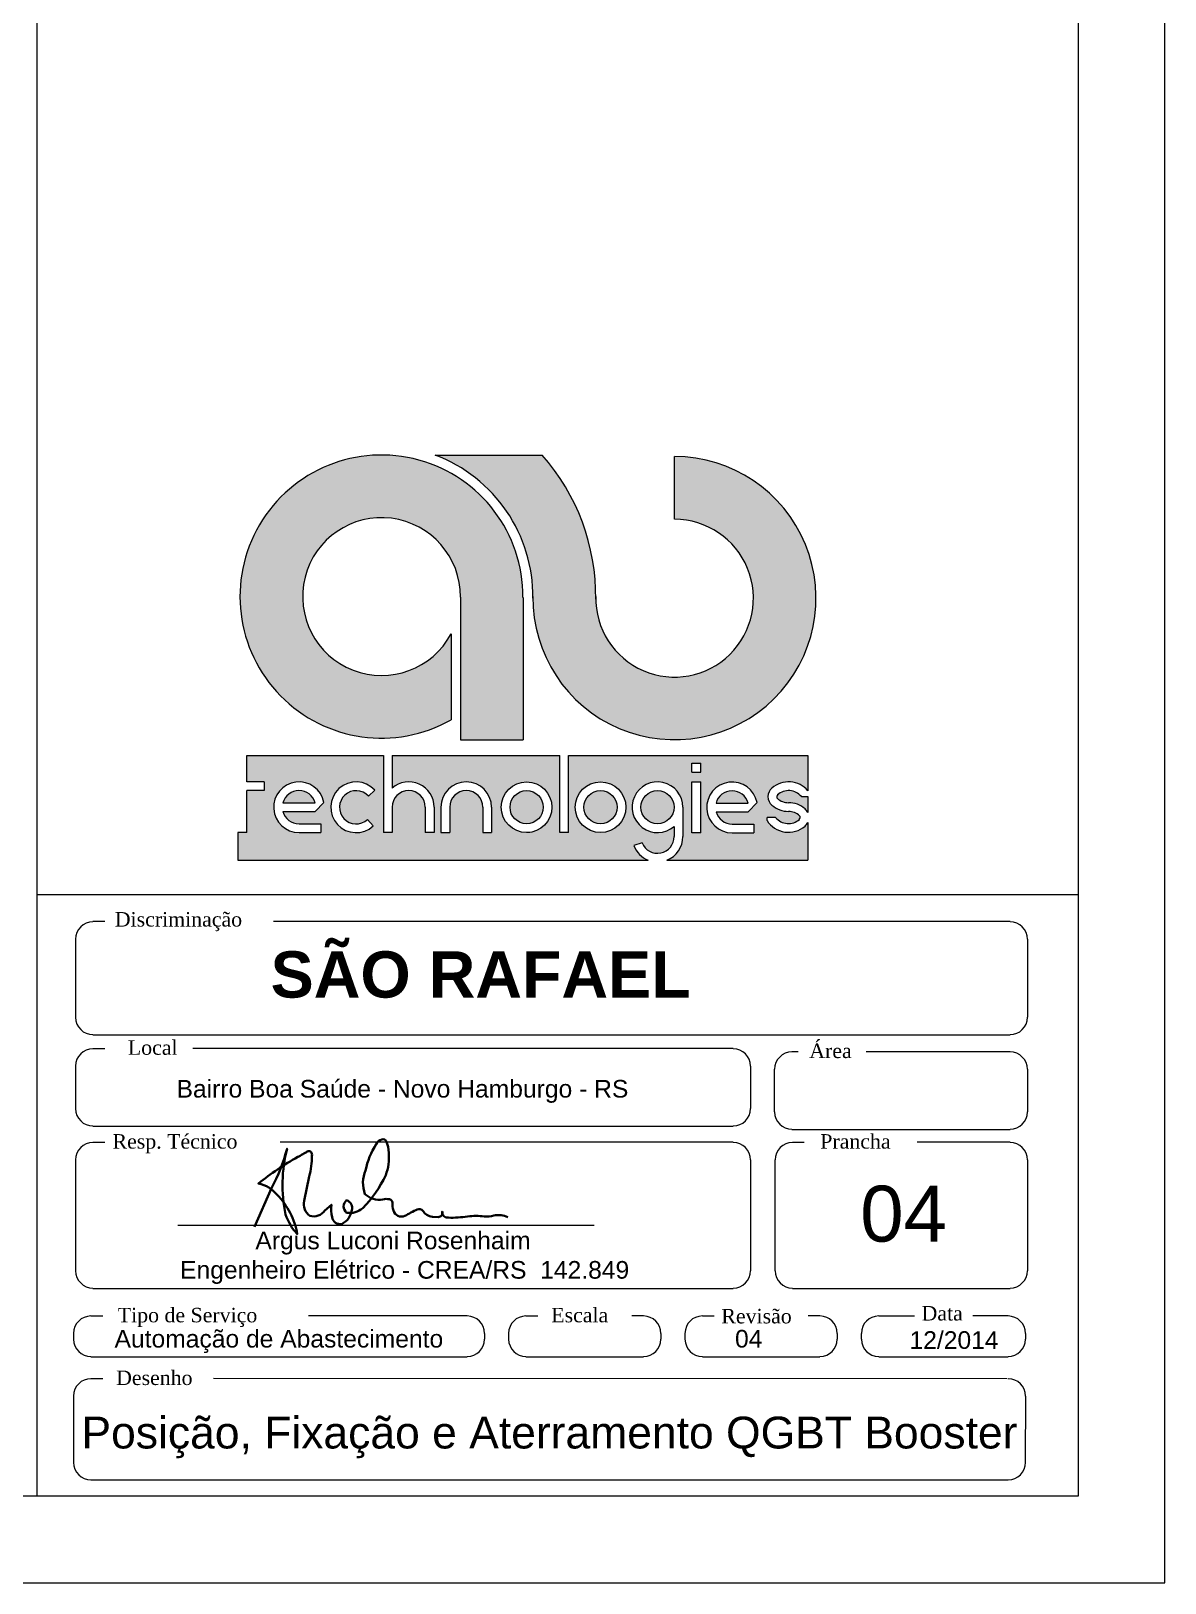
# Model space of a CAD drawing. Header units: millimetres. Extents: x 388 to 1228, y 36 to 630.
# Drawn here: x 1031.9 to 1227.9, y 36.4 to 304.7 of the extents above; entities that cross this region are included whole.
import ezdxf

# ---------------------------------------------------------------- set-up
doc = ezdxf.new("R2010")
doc.units = ezdxf.units.MM
doc.layers.add('SELO', color=7, linetype='Continuous')
doc.styles.get("Standard").update_dxf_attribs({"font": 'arial.ttf'})

msp = doc.modelspace()

# ---------------------------------------------------------------- hatches: boundary and pattern name
at = {"layer": 'SELO'}
h = msp.add_hatch(color=0, dxfattribs=at)
h.dxf.hatch_style = 1
h.paths.add_polyline_path([(1120.28, 231.381), (1101.751, 231.381, -0.314958), (1118.671, 206.618, 2.4111444), (1143.16, 231.11), (1143.16, 220.264, -2.4512895), (1129.528, 206.922, 0.1824425)])
h.paths.add_polyline_path([(1123.296, 179.446), (1094.317, 179.446), (1094.317, 173.811, -0.6429859), (1101.576, 170.5), (1101.576, 166.115), (1100.065, 166.115), (1100.065, 170.5, 1), (1094.317, 170.5), (1094.317, 166.115), (1092.806, 166.115), (1092.806, 179.446), (1069.191, 179.446), (1069.191, 174.885), (1072.204, 174.885), (1072.204, 173.374), (1069.179, 173.374), (1069.179, 166.115), (1067.638, 166.115), (1067.638, 161.326), (1138.62, 161.326, -0.2140839), (1136.1, 163.883), (1137.553, 164.315, 0.8212421), (1143.084, 165.412), (1143.084, 167.189, -4.6020199), (1144.595, 170.5), (1144.595, 165.412, -0.3092381), (1141.8, 161.326), (1166.203, 161.326), (1166.203, 167.853, -0.100697), (1165.724, 167.234, -0.4598796), (1159.148, 168.215), (1159.148, 168.727), (1160.638, 168.725, 0.4270744), (1164.762, 168.403, 0.4108773), (1164.763, 169.037, 0.1862025), (1162.867, 169.77, -0.1813245), (1159.994, 170.84, -0.458616), (1159.992, 173.815, -0.4177401), (1166.203, 173.334), (1166.203, 179.446), (1124.837, 179.446), (1124.837, 166.112), (1123.296, 166.112)])
h.paths.add_polyline_path([(1121.964, 170.5, -1), (1113.195, 170.5, -1)], flags=16)
h.paths.add_polyline_path([(1120.454, 170.5, -1), (1114.705, 170.5, -1)], flags=0)
h.paths.add_polyline_path([(1134.743, 170.5, -1), (1125.973, 170.5, -1)], flags=16)
h.paths.add_polyline_path([(1133.232, 170.5, -1), (1127.484, 170.5, -1)], flags=0)
h.paths.add_polyline_path([(1111.534, 170.5), (1111.534, 166.115), (1110.023, 166.115), (1110.023, 170.5, 1), (1104.275, 170.5), (1104.275, 166.115), (1102.764, 166.115), (1102.764, 170.5, -1)], flags=16)
h.paths.add_polyline_path([(1146.168, 178.091), (1147.709, 178.091), (1147.709, 176.571), (1146.168, 176.571)], flags=16)
h.paths.add_polyline_path([(1146.168, 174.885), (1147.709, 174.885), (1147.709, 166.075), (1146.168, 166.075)], flags=16)
h.paths.add_polyline_path([(1157.419, 171.285), (1155.886, 169.701), (1150.341, 169.701, 0.3380231), (1153.113, 167.585), (1156.859, 167.585), (1156.859, 166.075), (1153.113, 166.075, -2.1236634)], flags=16)
h.paths.add_polyline_path([(1150.333, 171.187, -0.7677784), (1155.886, 171.216)], flags=0)
h.paths.add_polyline_path([(1091.329, 173.451), (1090.218, 172.429, 2.4142136), (1090.049, 168.367), (1091.072, 167.256, -2.4142136)], flags=16)
h.paths.add_polyline_path([(1082.535, 171.326), (1081.002, 169.742), (1075.456, 169.742, 0.3380231), (1078.229, 167.626), (1081.975, 167.626), (1081.975, 166.115), (1078.229, 166.115, -2.1236634)], flags=16)
h.paths.add_polyline_path([(1081.002, 171.257), (1075.448, 171.228, -0.7677784)], flags=0)
h.paths.add_polyline_path([(1114.705, 170.5, 1), (1120.454, 170.5, 1)], flags=0)
h.paths.add_polyline_path([(1133.232, 170.5, 1), (1127.484, 170.5, 1)], flags=0)
h.paths.add_polyline_path([(1137.336, 170.5, 1), (1143.084, 170.5, 1)], flags=17)
h.paths.add_polyline_path([(1155.886, 171.216, 0.7677784), (1150.333, 171.187)], flags=0)
h.paths.add_polyline_path([(1162.848, 171.28, -0.1813245), (1165.722, 170.209, -0.1010132), (1166.203, 169.589), (1166.203, 172.323), (1165.078, 172.324, 0.4270744), (1160.954, 172.646, 0.4108773), (1160.952, 172.013, 0.1862025)], flags=17)
h.paths.add_polyline_path([(1081.002, 171.257, 0.7677784), (1075.448, 171.228)], flags=0)
h = msp.add_hatch(color=0, dxfattribs=at)
h.dxf.hatch_style = 1
h.paths.add_polyline_path([(1104.523, 185.61), (1104.523, 200.462, -8.1827777), (1106.139, 206.831), (1106.139, 182.173), (1116.953, 182.173), (1116.953, 206.776, 3.7185239)])
h = msp.add_hatch(color=0, dxfattribs=at)
h.dxf.hatch_style = 1
h.paths.add_polyline_path([(1075.448, 171.228), (1081.002, 171.257, 0.7677784)])
h.paths.add_polyline_path([(1114.705, 170.5, 1), (1120.454, 170.5, 1)])
h.paths.add_polyline_path([(1127.484, 170.5, 1), (1133.232, 170.5, 1)])
h.paths.add_polyline_path([(1150.333, 171.187), (1155.886, 171.216, 0.7677784)])

# ---------------------------------------------------------------- linework, layer by layer
msp.add_line((1032.948, 135.127), (1032.948, 615.405))
for points in [[(387.948, 36.405), (1227.948, 36.405), (1227.948, 630.344), (387.948, 630.344)], [(437.948, 615.405), (1212.948, 615.405), (1212.948, 51.405), (437.948, 51.405)]]:
    msp.add_lwpolyline(points, close=True)
at = {"layer": 'SELO', "color": 0}
for p, q in [((1101.751, 231.381), (1120.28, 231.381)), ((1143.16, 220.264), (1143.16, 231.11)), ((1106.139, 206.831), (1106.139, 182.173)), ((1116.953, 206.776), (1116.953, 182.173)), ((1104.523, 200.462), (1104.523, 185.61)), ((1106.139, 182.173), (1116.953, 182.173)), ((1069.191, 174.885), (1069.191, 179.446)), ((1069.191, 179.446), (1092.806, 179.446)), ((1092.806, 179.446), (1092.806, 166.115)), ((1094.317, 179.446), (1094.317, 173.811)), ((1094.317, 179.446), (1123.296, 179.446)), ((1123.296, 166.112), (1123.296, 179.446)), ((1124.837, 179.446), (1166.203, 179.446)), ((1124.837, 166.112), (1124.837, 179.412)), ((1146.168, 176.571), (1146.168, 178.091)), ((1146.168, 178.091), (1147.709, 178.091)), ((1147.709, 176.571), (1147.709, 178.091)), ((1166.203, 179.446), (1166.203, 173.334)), ((1072.204, 174.885), (1069.191, 174.885)), ((1072.204, 174.885), (1072.204, 173.374)), ((1146.168, 176.571), (1147.709, 176.571)), ((1146.168, 166.075), (1146.168, 174.885)), ((1146.168, 174.885), (1147.709, 174.885)), ((1147.709, 166.075), (1147.709, 174.885)), ((1069.179, 166.115), (1069.179, 173.374)), ((1072.204, 173.374), (1069.179, 173.374)), ((1090.218, 172.429), (1091.329, 173.451)), ((1165.078, 172.324), (1166.203, 172.323)), ((1166.203, 172.323), (1166.203, 169.589)), ((1075.448, 171.228), (1081.002, 171.257)), ((1075.456, 169.742), (1081.002, 169.742)), ((1081.002, 169.742), (1082.535, 171.326)), ((1094.317, 170.5), (1094.317, 166.115)), ((1100.065, 170.5), (1100.065, 166.115)), ((1101.576, 170.5), (1101.576, 166.115)), ((1102.764, 170.5), (1102.764, 166.115)), ((1104.275, 170.5), (1104.275, 166.115)), ((1110.023, 170.5), (1110.023, 166.115)), ((1111.534, 170.5), (1111.534, 166.115)), ((1144.595, 170.5), (1144.595, 165.412)), ((1150.333, 171.187), (1155.886, 171.216)), ((1150.341, 169.701), (1155.886, 169.701)), ((1155.886, 169.701), (1157.419, 171.285)), ((1078.229, 167.626), (1081.975, 167.626)), ((1081.975, 167.626), (1081.975, 166.115)), ((1090.049, 168.367), (1091.072, 167.256)), ((1143.084, 167.189), (1143.084, 165.412)), ((1153.113, 167.585), (1156.859, 167.585)), ((1156.859, 167.585), (1156.859, 166.075)), ((1160.638, 168.725), (1159.148, 168.727)), ((1159.148, 168.215), (1159.148, 168.727)), ((1166.203, 167.853), (1166.203, 161.326)), ((1069.179, 166.115), (1067.638, 166.115)), ((1067.638, 166.115), (1067.638, 161.326)), ((1078.229, 166.115), (1081.975, 166.115)), ((1094.317, 166.115), (1092.806, 166.115)), ((1101.576, 166.115), (1100.065, 166.115)), ((1102.764, 166.115), (1104.275, 166.115)), ((1110.023, 166.115), (1111.534, 166.115)), ((1118.118, 166.149), (1117.58, 166.115)), ((1124.837, 166.112), (1123.296, 166.112)), ((1137.553, 164.315), (1136.1, 163.883)), ((1147.709, 166.075), (1146.168, 166.075)), ((1153.113, 166.075), (1156.859, 166.075)), ((1067.638, 161.326), (1138.62, 161.326)), ((1141.8, 161.326), (1166.203, 161.326)), ((1032.948, 155.405), (1212.948, 155.405)), ((1044.637, 150.737), (1042.604, 150.737)), ((1201.162, 150.737), (1073.789, 150.737)), ((1039.555, 147.688), (1039.555, 134.188)), ((1204.211, 134.188), (1204.211, 147.688)), ((1042.604, 131.139), (1201.162, 131.139)), ((1042.604, 128.801), (1044.637, 128.801)), ((1153.293, 128.801), (1059.883, 128.801)), ((1164.512, 128.242), (1163.457, 128.242)), ((1201.162, 128.242), (1176.31, 128.242)), ((1039.555, 125.752), (1039.555, 118.399)), ((1156.343, 118.399), (1156.343, 125.752)), ((1160.408, 117.84), (1160.408, 125.193)), ((1204.211, 117.84), (1204.211, 125.193)), ((1042.604, 115.349), (1153.293, 115.349)), ((1163.457, 114.79), (1201.162, 114.79)), ((1042.604, 112.59), (1044.637, 112.59)), ((1153.293, 112.59), (1074.946, 112.59)), ((1163.548, 112.59), (1165.581, 112.59)), ((1201.162, 112.59), (1185.083, 112.594)), ((1039.555, 109.541), (1039.555, 90.382)), ((1156.343, 90.382), (1156.343, 109.541)), ((1160.499, 109.541), (1160.499, 90.382)), ((1204.211, 90.382), (1204.211, 109.541)), ((1057.261, 98.267), (1129.249, 98.267)), ((1042.604, 87.333), (1153.293, 87.333)), ((1163.548, 87.333), (1201.162, 87.333)), ((1042.257, 82.603), (1044.29, 82.603)), ((1107.306, 82.603), (1079.864, 82.603)), ((1117.47, 82.603), (1119.503, 82.603)), ((1137.798, 82.603), (1135.766, 82.603)), ((1147.962, 82.603), (1149.995, 82.603)), ((1168.29, 82.603), (1166.258, 82.603)), ((1178.454, 82.603), (1184.65, 82.603)), ((1200.815, 82.603), (1194.737, 82.603)), ((1039.208, 79.553), (1039.208, 78.537)), ((1110.356, 78.537), (1110.356, 79.553)), ((1114.421, 79.553), (1114.421, 78.537)), ((1140.848, 78.537), (1140.848, 79.553)), ((1144.913, 79.553), (1144.913, 78.537)), ((1171.34, 78.537), (1171.34, 79.553)), ((1175.405, 79.553), (1175.405, 78.537)), ((1203.864, 78.537), (1203.864, 79.553)), ((1042.257, 75.488), (1107.306, 75.488)), ((1117.47, 75.488), (1137.798, 75.488)), ((1147.962, 75.488), (1168.29, 75.488)), ((1178.454, 75.488), (1200.815, 75.488)), ((1042.257, 71.767), (1044.29, 71.767)), ((1200.669, 71.718), (1063.418, 71.767)), ((1039.208, 68.718), (1039.208, 57.23)), ((1203.84, 57.215), (1203.889, 68.718)), ((1042.257, 54.23), (1200.84, 54.23))]:
    msp.add_line(p, q, dxfattribs=at)
msp.add_lwpolyline([(1032.948, 51.405), (1032.948, 155.405), (1212.948, 155.405), (1212.948, 51.405)], close=True, dxfattribs=at)
at = {"layer": 'SELO', "color": 0, "linetype": 'Continuous', "lineweight": 40, "transparency": 33554687}
msp.add_lwpolyline([(1070.536, 97.99), (1073.451, 104.635, 0.0599304), (1076.153, 111.458, 0.114734), (1075.904, 100.087, 0.1055746), (1077.931, 96.711, 0.1527921), (1074.446, 103.498, 0.174248), (1071.211, 105.453, -0.042414), (1078.002, 110.037, 0.0315245), (1079.708, 111.032, -0.5909512), (1080.455, 110.25, -0.0720003), (1079.993, 106.661), (1079.104, 102.432, 0.292783), (1080.099, 99.838, 0.292783), (1082.695, 100.762), (1083.832, 101.792, 0.0842368), (1083.939, 99.625, 0.426622), (1085.61, 98.452, 0.2406477), (1087.352, 100.833, 0.3821758), (1086.463, 102.574, 0.4936061), (1086.463, 100.406, 0.2209073), (1089.236, 101.188, 0.0807285), (1093.218, 106.874, 0.1135703), (1093.733, 110.772, 0.1019582), (1093.3, 112.799, 0.3561959), (1092.564, 113.082, 0.1925252), (1091.583, 112.24, 0.0988767), (1089.734, 107.727, 0.195151), (1089.627, 103.64, 0.2463023), (1092.685, 102.681, -0.1244237), (1093.886, 102.73, -0.323775), (1094.386, 102.174, 0.1156411), (1094.534, 100.762, 0.4327556), (1096.525, 99.838, -0.0314428), (1098.678, 100.958, -0.3432079), (1099.64, 100.75, 0.2483362), (1101.289, 99.696), (1102.265, 99.664, 0.5538728), (1102.973, 100.607, 0.4741882), (1104.062, 99.553, 0.0489926), (1107.368, 99.767, -0.0709642), (1110.284, 99.731, 0.086771), (1111.91, 99.937, -0.1513319), (1114.353, 99.655)], format="xyb", dxfattribs=at)
at = {"layer": 'SELO', "color": 0}
for centre, radius in [((1117.58, 170.5), 4.385), ((1130.358, 170.5), 4.385), ((1117.58, 170.5), 2.874), ((1130.358, 170.5), 2.874), ((1140.21, 170.5), 2.874)]:
    msp.add_circle(centre, radius, dxfattribs=at)
for centre, radius, start, end in [((1092.485, 206.912), 24.468, 359.67995, 299.47158), ((1092.505, 206.901), 26.168, 359.37989, 69.30885), ((1143.139, 206.642), 24.468, 179.36588, 89.95278), ((1092.505, 206.901), 37.024, 359.35419, 41.3911), ((1092.497, 206.903), 13.643, 359.69791, 331.82812), ((1143.16, 206.63), 13.634, 178.81377, 90), ((1078.229, 170.5), 4.385, 10.86006, 270), ((1088.103, 170.482), 4.385, 42.62208, 312.62208), ((1097.191, 170.5), 4.385, 0, 130.96179), ((1107.149, 170.5), 4.385, 0, 180), ((1140.21, 170.5), 4.385, 0, 310.96179), ((1153.113, 170.459), 4.385, 10.86006, 270), ((1162.86, 170.506), 4.379, 40.22623, 130.91522), ((1078.229, 170.5), 2.874, 15.26166, 165.32676), ((1088.103, 170.482), 2.874, 42.62208, 312.62208), ((1097.191, 170.5), 2.874, 0, 180), ((1107.149, 170.5), 2.874, 0, 180), ((1153.113, 170.459), 2.874, 15.26166, 165.32676), ((1161.273, 172.329), 1.963, 130.76197, 229.30976), ((1161.273, 172.329), 0.45, 127.13552, 232.25915), ((1162.85, 174.104), 2.824, 227.77573, 270.15365), ((1162.862, 170.511), 2.863, 39.28503, 131.78937), ((1078.229, 170.5), 2.874, 195.29423, 270), ((1153.113, 170.459), 2.874, 195.29423, 270), ((1162.858, 174.137), 4.367, 229.01082, 270.04177), ((1162.857, 166.913), 4.367, 49.01082, 90.04177), ((1162.866, 166.946), 2.824, 47.77573, 90.15365), ((1164.442, 168.721), 0.45, 307.13552, 52.25915), ((1164.442, 168.721), 1.963, 26.23751, 49.30976), ((1162.856, 170.543), 4.379, 212.12828, 310.91522), ((1162.854, 170.538), 2.863, 219.28503, 311.78937), ((1164.442, 168.721), 1.963, 310.76197, 333.76249), ((1140.21, 165.412), 4.385, 200.39961, 248.7344), ((1140.21, 165.412), 2.874, 202.42288, 0), ((1140.21, 165.412), 4.385, 291.2656, 0), ((1042.604, 147.688), 3, 90, 180), ((1201.162, 147.688), 3, 0, 90), ((1042.604, 134.188), 3, 180, 270), ((1201.162, 134.188), 3, 270, 0), ((1042.604, 125.752), 3, 90, 180), ((1153.293, 125.752), 3, 0, 90), ((1163.457, 125.193), 3, 90, 180), ((1201.162, 125.193), 3, 0, 90), ((1042.604, 118.399), 3, 180, 270), ((1153.293, 118.399), 3, 270, 0), ((1163.457, 117.84), 3, 180, 270), ((1201.162, 117.84), 3, 270, 0), ((1042.604, 109.541), 3, 90, 180), ((1153.293, 109.541), 3, 0, 90), ((1163.548, 109.541), 3, 90, 180), ((1201.162, 109.541), 3, 0, 90), ((1042.604, 90.382), 3, 180, 270), ((1153.293, 90.382), 3, 270, 0), ((1163.548, 90.382), 3, 180, 270), ((1201.162, 90.382), 3, 270, 0), ((1042.257, 79.553), 3, 90, 180), ((1107.306, 79.553), 3, 0, 90), ((1117.47, 79.553), 3, 90, 180), ((1137.798, 79.553), 3, 0, 90), ((1147.962, 79.553), 3, 90, 180), ((1168.29, 79.553), 3, 0, 90), ((1178.454, 79.553), 3, 90, 180), ((1200.815, 79.553), 3, 0, 90), ((1042.257, 78.537), 3, 180, 270), ((1107.306, 78.537), 3, 270, 0), ((1117.47, 78.537), 3, 180, 270), ((1137.798, 78.537), 3, 270, 0), ((1147.962, 78.537), 3, 180, 270), ((1168.29, 78.537), 3, 270, 0), ((1178.454, 78.537), 3, 180, 270), ((1200.815, 78.537), 3, 270, 0), ((1042.257, 68.718), 3, 90, 180), ((1200.84, 68.718), 3, 0, 90), ((1042.257, 57.23), 3, 180, 270), ((1200.84, 57.23), 3, 270, 0)]:
    msp.add_arc(centre, radius, start, end, dxfattribs=at)

# ---------------------------------------------------------------- texts
at = {"layer": 'SELO', "color": 0, "attachment_point": 1}
for s, insert, char_height, width in [('\\FTIMES.TTF;Discriminação', (1046.371, 152.372), 2.5, 101.64), ('\\FTIMES.TTF;Local', (1048.634, 130.202), 2.5, 81.312), ('\\FTIMES.TTF;Área', (1166.449, 129.643), 2.5, 81.312), ('\\FTIMES.TTF;Resp. Técnico', (1045.987, 113.986), 2.5, 101.64), ('\\FTIMES.TTF;Prancha', (1168.351, 113.986), 2.5, 101.64), ('04', (1175.254, 105.076), 9.6665, 225.55271), ('\\FTIMES.TTF;Tipo de Serviço', (1046.892, 83.961), 2.5, 101.64), ('\\FTIMES.TTF;Escala', (1121.836, 83.961), 2.5, 40.656), ('{\\Ftimes.ttf|c0;Revisão}', (1151.249, 83.777), 2.5, 101.64), ('\\FTIMES.TTF;Data', (1185.864, 84.274), 2.5, 40.656), ('Automação de Abastecimento', (1046.33, 80.148), 3.0492, 71.148), ('04', (1153.609, 80.148), 3.0492, 71.148), ('12/2014', (1183.779, 79.919), 3.0492, 71.148), ('{\\Ftimes.ttf|c0;Desenho}', (1046.604, 73.125), 2.5, 101.64), ('Posição, Fixação e Aterramento QGBT Booster', (1040.608, 65.153), 5.5, 331.58467)]:
    msp.add_mtext(s, dxfattribs=dict(at, insert=insert, char_height=char_height, width=width))
for s, insert, char_height in [('{\\fArial|b1|i0|c0|p34;SÃO RAFAEL}', (1073.317, 145.59), 8), ('Bairro Boa Saúde - Novo Hamburgo - RS', (1057.047, 123.357), 3.0492), ('           Argus Luconi Rosenhaim\\PEngenheiro Elétrico - CREA/RS  142.849', (1057.666, 97.136), 3.0492)]:
    msp.add_mtext(s, dxfattribs=dict(at, insert=insert, char_height=char_height))

doc.saveas('drawing.dxf')
